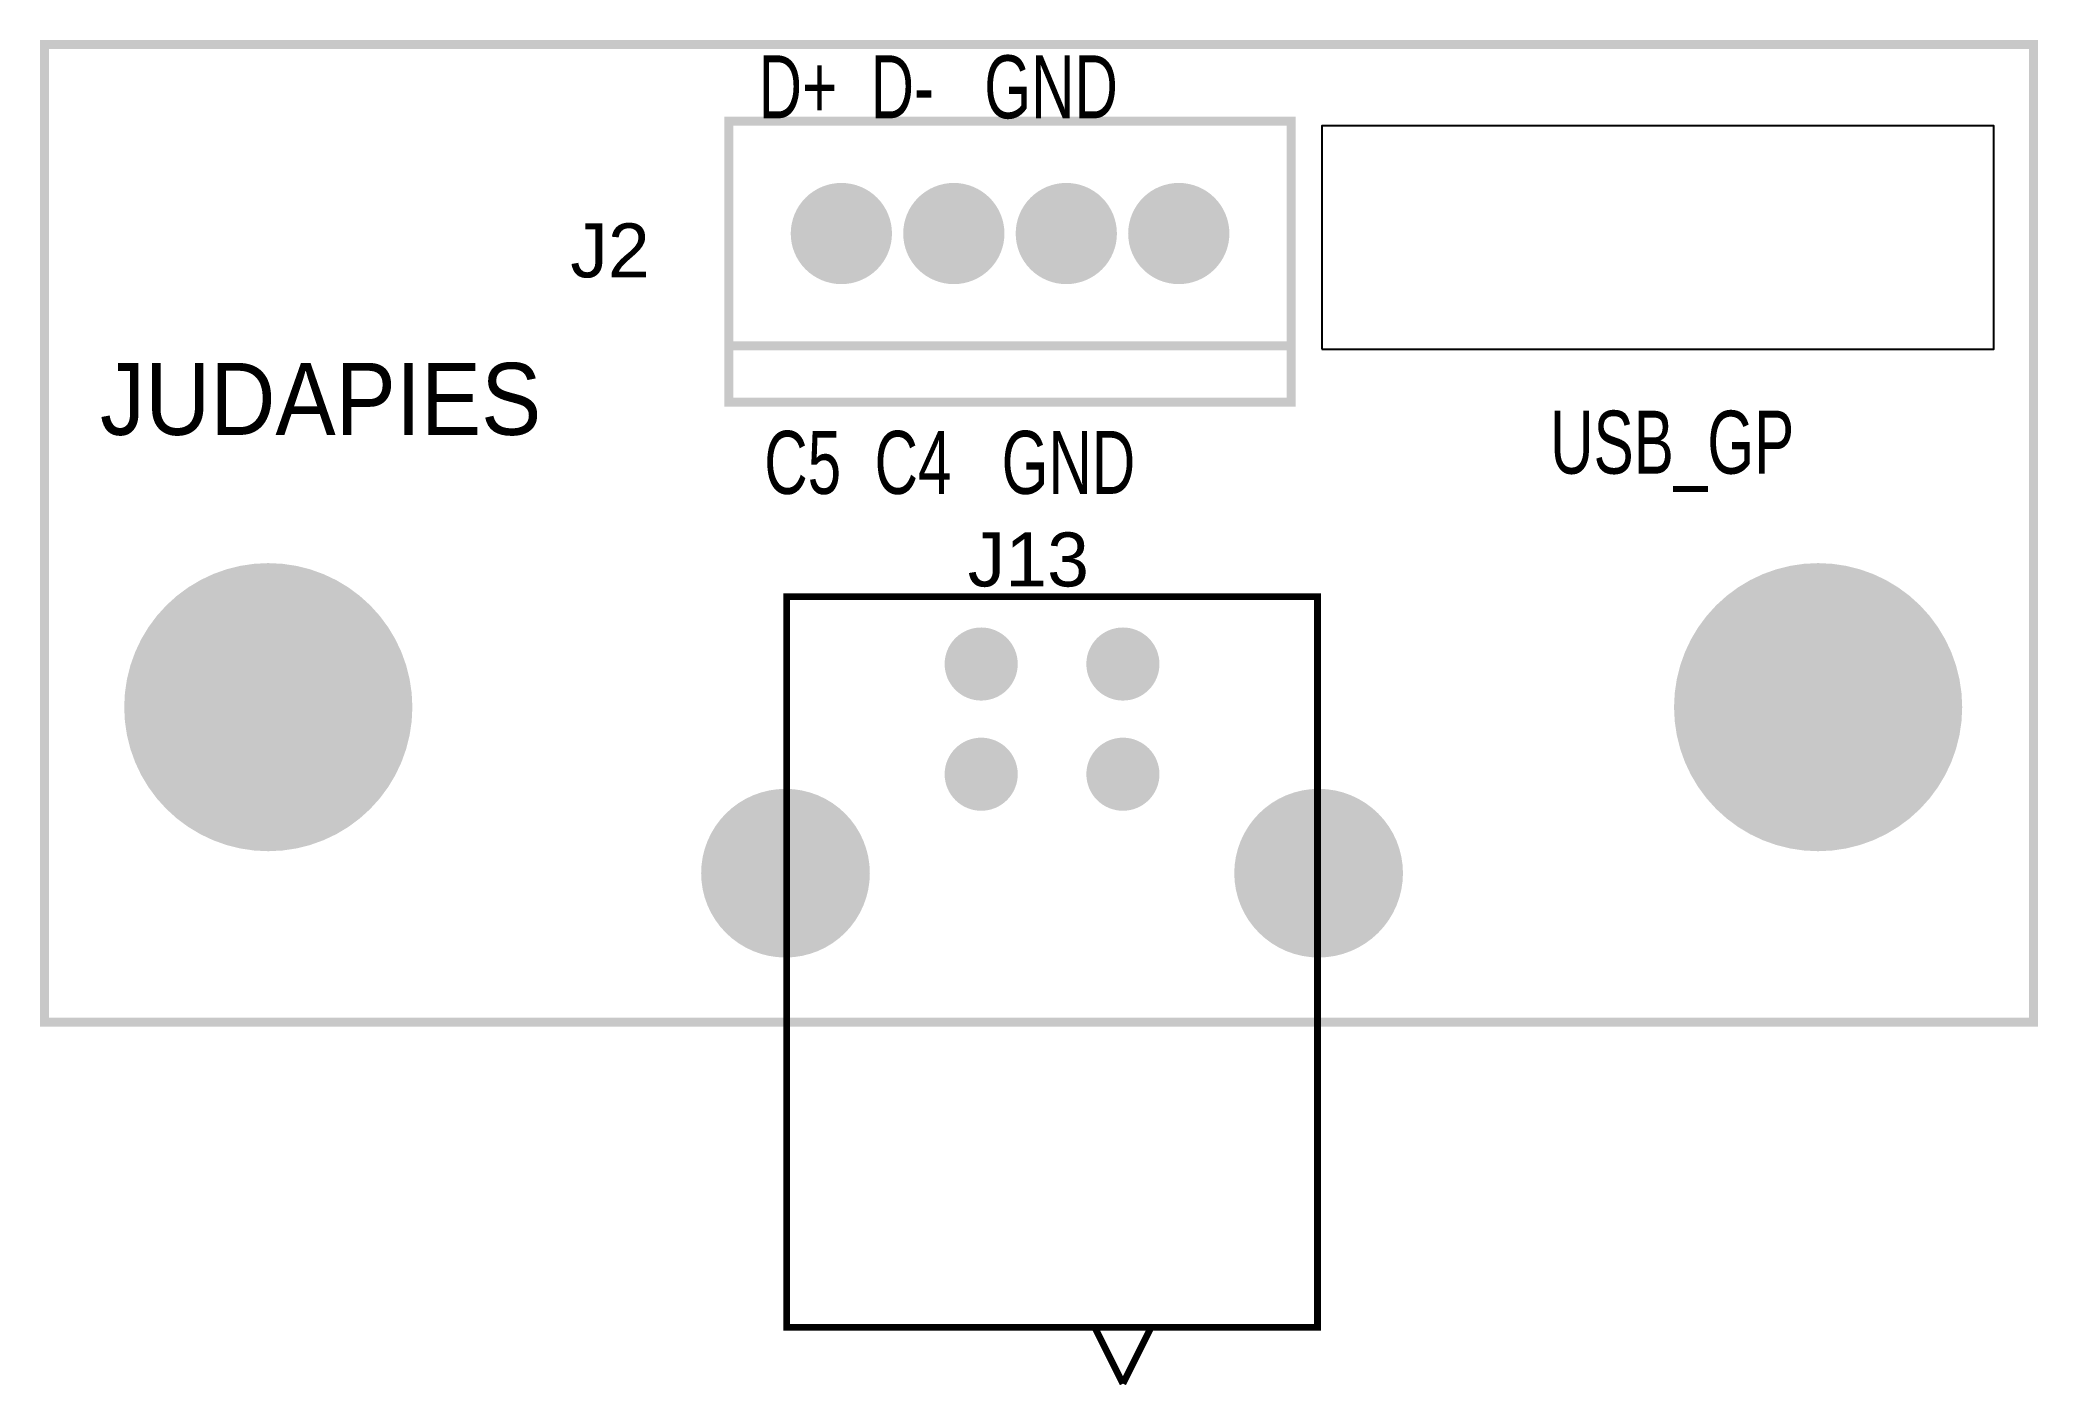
# Model space of a CAD drawing. Header units: inches. Extents: x -0.88 to 0.89, y -0.61 to 0.58.
import ezdxf

# ---------------------------------------------------------------- set-up
doc = ezdxf.new("R2010")
doc.units = ezdxf.units.IN
doc.layers.get('0').update_dxf_attribs({"linetype": 'CONTINUOUS'})

# ---------------------------------------------------------------- blocks, each defined once
blk = doc.blocks.new('EPAD')
at = {"const_width": 0.5}
blk.add_lwpolyline([(-0.25, 0, 1), (0.25, 0, 1)], format="xyb", close=True, dxfattribs=at)

msp = doc.modelspace()

# ---------------------------------------------------------------- linework, layer by layer
for points, const_width in [([(-0.88074, -0.290056), (0.887748, -0.290056), (0.887748, 0.579527), (-0.88074, 0.579527), (-0.88074, -0.290056)], 0.008), ([(-0.88074, -0.290056), (0.887748, -0.290056), (0.887748, 0.579527), (-0.88074, 0.579527), (-0.88074, -0.290056)], 0.008), ([(-0.272222, 0.26137), (0.227778, 0.26137), (0.227778, 0.51137), (-0.272222, 0.51137), (-0.272222, 0.26137)], 0.008), ([(-0.272222, 0.26137), (0.227778, 0.26137), (0.227778, 0.51137), (-0.272222, 0.51137), (-0.272222, 0.26137)], 0.008), ([(0.227778, 0.31137), (-0.272222, 0.31137)], 0.008), ([(0.227778, 0.31137), (-0.272222, 0.31137)], 0.008), ([(-0.22089, -0.56148), (0.25111, -0.56148), (0.25111, 0.08852), (-0.22089, 0.08852), (-0.22089, -0.56148)], 0.006), ([(-0.22089, -0.56148), (0.25111, -0.56148), (0.25111, 0.08852), (-0.22089, 0.08852), (-0.22089, -0.56148)], 0.006), ([(0.05311, -0.56148), (0.07811, -0.61148)], 0.006), ([(0.05311, -0.56148), (0.07811, -0.61148)], 0.006), ([(0.10311, -0.56148), (0.07811, -0.61148)], 0.006), ([(0.10311, -0.56148), (0.07811, -0.61148)], 0.006)]:
    msp.add_lwpolyline(points, dxfattribs=dict(const_width=const_width))
msp.add_lwpolyline([(0.254961, 0.30867), (0.85252, 0.30867), (0.85252, 0.507189), (0.254961, 0.507189), (0.254961, 0.30867)])

# ---------------------------------------------------------------- block references
for p, xscale, yscale in [((-0.172222, 0.41137), 0.09, 0.09), ((-0.072222, 0.41137), 0.09, 0.09), ((0.027778, 0.41137), 0.09, 0.09), ((0.127778, 0.41137), 0.09, 0.09), ((-0.681732, -0.009842), 0.25622, 0.25622), ((0.69622, -0.009842), 0.25622, 0.25622), ((-0.04789, 0.02852), 0.065, 0.065), ((-0.04789, 0.02852), 0.065, 0.065), ((0.07811, 0.02852), 0.065, 0.065), ((0.07811, 0.02852), 0.065, 0.065), ((-0.04789, -0.06948), 0.065, 0.065), ((-0.04789, -0.06948), 0.065, 0.065), ((0.07811, -0.06948), 0.065, 0.065), ((0.07811, -0.06948), 0.065, 0.065), ((-0.22189, -0.15748), 0.15, 0.15), ((-0.22189, -0.15748), 0.15, 0.15), ((0.25211, -0.15748), 0.15, 0.15), ((0.25211, -0.15748), 0.15, 0.15)]:
    msp.add_blockref('EPAD', p, dxfattribs=dict(xscale=xscale, yscale=yscale))

# ---------------------------------------------------------------- texts
for s, height, width, p in [('D+  D-   GND', 0.056, 0.714286, (-0.245804, 0.513835)), ('D+  D-   GND', 0.056, 0.714286, (-0.245804, 0.513835)), ('J2', 0.048, 1.041667, (-0.413222, 0.37237)), ('J2', 0.048, 1.041667, (-0.413222, 0.37237)), ('JUDAPIES', 0.064, 0.9375, (-0.831347, 0.232293)), ('JUDAPIES', 0.064, 0.9375, (-0.831347, 0.232293)), ('USB_GP', 0.056, 0.714286, (0.457944, 0.197812)), ('USB_GP', 0.056, 0.714286, (0.457944, 0.197812)), ('C5  C4   GND', 0.056, 0.714286, (-0.240804, 0.179835)), ('C5  C4   GND', 0.056, 0.714286, (-0.240804, 0.179835)), ('J13', 0.048, 1.041667, (-0.05989, 0.09752)), ('J13', 0.048, 1.041667, (-0.05989, 0.09752))]:
    msp.add_text(s, height=height, dxfattribs=dict(width=width)).set_placement(p)

doc.saveas('drawing.dxf')
